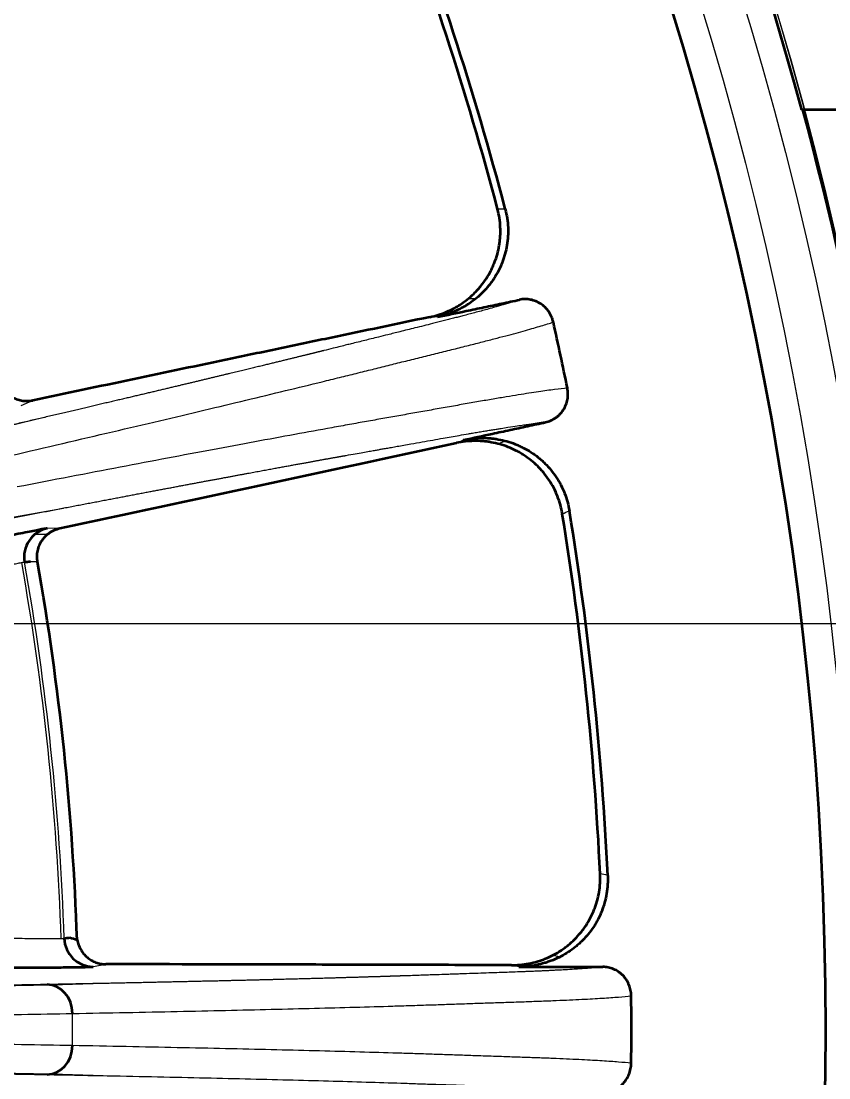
# Model space of a CAD drawing. Header units: millimetres. Extents: x 261 to 3841, y 268 to 4746.
# Drawn here: x 460.01 to 473.94, y 475.36 to 493.58 of the extents above; entities that cross this region are included whole.
import ezdxf
from ezdxf.lldxf.tags import DXFTag

# ---------------------------------------------------------------- set-up
doc = ezdxf.new("R2010")
doc.units = ezdxf.units.MM
doc.layers.add('20', color=7, linetype='Continuous', true_color=0xffffff)
doc.layers.add('dim', color=82, linetype='Continuous', lineweight=5)
doc.styles.add('TXT', font='txt.shx', dxfattribs={"bigfont": 'gbcbig.shx'})
tags = doc.linetypes.add('DASHED', pattern=[25.72, 12.86, -12.86]).pattern_tags.tags
tags[6:7] = [DXFTag(74, 4), DXFTag(75, 0), DXFTag(340, '0'), DXFTag(46, 0.0), DXFTag(50, 0.0), DXFTag(44, 0.0), DXFTag(45, 0.0)]
tags[4:5] = [DXFTag(74, 4), DXFTag(75, 0), DXFTag(340, '0'), DXFTag(46, 0.0), DXFTag(50, 0.0), DXFTag(44, 0.0), DXFTag(45, 0.0)]
doc.dimstyles.new('2-2', dxfattribs={"dimscale": 2, "dimtxt": 2.5, "dimasz": 2, "dimexe": 0.5, "dimexo": 0.5, "dimgap": 0.66, "dimtad": 0, "dimzin": 9, "dimdsep": 46, "dimtxsty": 'TXT', "dimblk": 'CLOSEDBLANK', "dimcen": 0.1, "dimclrd": 256, "dimclre": 256, "dimclrt": 7, "dimazin": 2, "dimtfac": 1, "dimtofl": 0, "dimtmove": 0, "dimatfit": 0, "dimldrblk": 'CLOSEDBLANK', "dimfxl": 0, "dimlwd": 0, "dimlwe": 0, "dimarcsym": 0})

# ---------------------------------------------------------------- blocks, each defined once
blk = doc.blocks.new('*D25')
at = {"layer": 'DEFPOINTS', "color": 0, "lineweight": 18, "transparency": 16777216}
for p in [(394.109, 483.191), (570.876, 483.191), (414.609, 446.191)]:
    blk.add_point(p, dxfattribs=at)
at = {"layer": 'dim', "lineweight": 0, "transparency": 16777216}
blk.add_line((395.108, 483.191), (570.876, 483.191), dxfattribs=at)
at = {"layer": 'dim', "color": 7, "lineweight": 18, "transparency": 16777216, "insert": (576.042, 483.191), "char_height": 5, "attachment_point": 5, "style": 'TXT'}
blk.add_mtext('37', dxfattribs=at)
blk = doc.blocks.new('_ClosedBlank')
at = {"color": 0, "linetype": 'ByBlock', "lineweight": -2}
for p, q in [((-1, 0.1667), (0, 0)), ((-1, 0.1667), (-1, -0.1667)), ((0, 0), (-1, -0.1667))]:
    blk.add_line(p, q, dxfattribs=at)
blk = doc.blocks.new('*D26')
at = {"layer": 'DEFPOINTS', "color": 0, "lineweight": 18, "transparency": 16777216}
for p in [(403.609, 495.191), (570.876, 495.191), (414.609, 446.191)]:
    blk.add_point(p, dxfattribs=at)
at = {"layer": 'dim', "lineweight": 0, "transparency": 16777216}
blk.add_line((404.608, 495.191), (570.876, 495.191), dxfattribs=at)
at = {"layer": 'dim', "color": 7, "lineweight": 18, "transparency": 16777216, "insert": (576.042, 495.191), "char_height": 5, "attachment_point": 5, "style": 'TXT'}
blk.add_mtext('49', dxfattribs=at)
blk = doc.blocks.new('*D27')
at = {"layer": 'DEFPOINTS', "color": 0, "lineweight": 18, "transparency": 16777216}
for p in [(484.774, 576.191), (570.876, 576.191), (414.609, 446.191)]:
    blk.add_point(p, dxfattribs=at)
at = {"layer": 'dim', "lineweight": 0, "transparency": 16777216}
blk.add_line((485.774, 576.191), (570.876, 576.191), dxfattribs=at)
at = {"layer": 'dim', "color": 7, "lineweight": 18, "transparency": 16777216, "insert": (577.292, 576.191), "char_height": 5, "attachment_point": 5, "style": 'TXT'}
blk.add_mtext('130', dxfattribs=at)
blk = doc.blocks.new('*D28')
at = {"layer": 'DEFPOINTS', "color": 0, "lineweight": 18, "transparency": 16777216}
for p in [(551.216, 621.191), (570.876, 621.191), (414.609, 446.191)]:
    blk.add_point(p, dxfattribs=at)
at = {"layer": 'dim', "lineweight": 0, "transparency": 16777216}
blk.add_line((552.215, 621.191), (570.876, 621.191), dxfattribs=at)
at = {"layer": 'dim', "color": 7, "lineweight": 18, "transparency": 16777216, "insert": (577.708, 621.191), "char_height": 5, "attachment_point": 5, "style": 'TXT'}
blk.add_mtext('175', dxfattribs=at)
blk = doc.blocks.new('*D33')
at = {"layer": 'DEFPOINTS', "color": 0, "lineweight": 18, "transparency": 16777216}
for p in [(564.609, 628.483), (564.609, 608.262), (414.609, 446.191)]:
    blk.add_point(p, dxfattribs=at)
at = {"layer": 'dim', "lineweight": 0, "transparency": 16777216}
blk.add_line((564.609, 609.262), (564.609, 628.483), dxfattribs=at)
at = {"layer": 'dim', "color": 7, "lineweight": 18, "transparency": 16777216, "insert": (564.609, 634.9), "char_height": 5, "attachment_point": 5, "rotation": 90, "style": 'TXT'}
blk.add_mtext('150', dxfattribs=at)
blk = doc.blocks.new('*D38')
at = {"layer": 'DEFPOINTS', "color": 0, "lineweight": 18, "transparency": 16777216}
for p in [(514.609, 628.483), (514.609, 533.529), (414.609, 446.191)]:
    blk.add_point(p, dxfattribs=at)
at = {"layer": 'dim', "lineweight": 0, "transparency": 16777216}
blk.add_line((514.609, 534.528), (514.609, 628.483), dxfattribs=at)
at = {"layer": 'dim', "color": 7, "lineweight": 18, "transparency": 16777216, "insert": (514.609, 634.483), "char_height": 5, "attachment_point": 5, "rotation": 90, "style": 'TXT'}
blk.add_mtext('100', dxfattribs=at)

msp = doc.modelspace()

# ---------------------------------------------------------------- linework, layer by layer
at = {"layer": '20', "color": 7, "linetype": 'Continuous', "lineweight": 35}
msp.add_line((477.722, 492.045), (473.471, 492.045), dxfattribs=at)
at = {"layer": '20', "color": 7, "linetype": 'Continuous', "lineweight": 13}
for p, q in [((467.849, 488.787), (467.717, 488.786)), ((460.017, 486.951), (460.21, 487.035)), ((460.413, 486.743), (459.389, 486.491)), ((468.81, 486.631), (469.153, 486.692)), ((468.368, 486.338), (468.247, 486.286)), ((459.707, 484.994), (460.745, 485.181)), ((460.678, 484.832), (460.468, 484.829)), ((460.254, 484.731), (460.477, 484.733)), ((461.262, 477.275), (461.468, 477.317)), ((469.304, 477.443), (469.174, 477.468)), ((456.811, 476.898), (460.539, 476.959)), ((461.606, 476.989), (460.552, 476.956)), ((460.539, 475.422), (456.811, 475.484)), ((460.552, 475.425), (461.605, 475.392))]:
    msp.add_line(p, q, dxfattribs=at)
at = {"layer": '20', "color": 7, "linetype": 'DASHED', "lineweight": 13}
for radius in [60.992, 60.991]:
    msp.add_circle((414.609, 476.191), radius, dxfattribs=at)
at = {"layer": '20', "color": 7, "linetype": 'Continuous', "lineweight": 13}
for radius in [60.489, 59.774, 59.271]:
    msp.add_circle((414.609, 476.191), radius, dxfattribs=at)
at = {"layer": '20', "color": 7, "linetype": 'Continuous', "lineweight": 35}
msp.add_circle((414.609, 476.191), 59.271, dxfattribs=at)
for radius, start, end in [(60.96, 15.07447, 42.35047), (55.453, 14.774, 21.226), (55.582, 14.7401, 21.2599), (60.981, 354.4862, 15.06917), (55.927, 11.4048, 12.5952), (55.453, 2.774, 9.226), (55.582, 2.7401, 9.2599), (46.395, 1.9073, 10.0075), (55.927, 359.4051, 0.5953)]:
    msp.add_arc((414.609, 476.191), radius, start, end, dxfattribs=at)
at = {"layer": '20', "color": 7, "linetype": 'Continuous', "lineweight": 13}
for radius, start, end in [(46.123, 1.9455, 10.0545), (46.173, 1.9475, 10.0525), (46.291, 359.6576, 0.3423)]:
    msp.add_arc((414.609, 476.191), radius, start, end, dxfattribs=at)
at = {"layer": '20', "color": 7, "linetype": 'Continuous', "lineweight": 35}
for centre, major_axis, ratio, start_param, end_param in [((460.567, 484.338), (0.006, -0.502), 0.998592, 3.340329, 4.876604), ((461.257, 477.777), (-0.099, 0.493), 0.998592, 1.406617, 2.942885), ((460.462, 476.465), (0.009, -0.502), 0.869513, 1.56011, 3.120389), ((460.462, 475.917), (0.009, 0.502), 0.869513, 3.162797, 4.723083)]:
    msp.add_ellipse(centre, major_axis=major_axis, ratio=ratio, start_param=start_param, end_param=end_param, dxfattribs=at)
for points, knots in [([(467.059, 488.473), (467.158, 488.494), (467.254, 488.524), (467.392, 488.583), (467.438, 488.605), (467.504, 488.641), (467.526, 488.654), (467.57, 488.68), (467.591, 488.694), (467.695, 488.765), (467.773, 488.829), (467.862, 488.919), (467.879, 488.938), (467.913, 488.976), (467.93, 488.996), (467.978, 489.055), (468.037, 489.138), (468.089, 489.226), (468.124, 489.295), (468.135, 489.318), (468.156, 489.365), (468.166, 489.389), (468.213, 489.509), (468.241, 489.609), (468.262, 489.737), (468.265, 489.762), (468.271, 489.814), (468.273, 489.84), (468.278, 489.919), (468.278, 489.971), (468.271, 490.127), (468.256, 490.229), (468.229, 490.332)], [0, 0, 0, 0, 0.125, 0.125, 0.1875, 0.1875, 0.21875, 0.21875, 0.25, 0.25, 0.375, 0.375, 0.40625, 0.40625, 0.4375, 0.4375, 0.5, 0.5625, 0.5625, 0.59375, 0.59375, 0.625, 0.625, 0.75, 0.75, 0.78125, 0.78125, 0.8125, 0.8125, 0.875, 0.875, 1, 1, 1, 1]), ([(468.361, 490.333), (468.388, 490.23), (468.404, 490.126), (468.413, 489.916), (468.407, 489.812), (468.381, 489.659), (468.37, 489.609), (468.349, 489.534), (468.341, 489.509), (468.325, 489.459), (468.316, 489.435), (468.269, 489.315), (468.222, 489.225), (468.152, 489.118), (468.138, 489.097), (468.108, 489.056), (468.092, 489.035), (468.044, 488.975), (468.01, 488.938), (467.904, 488.83), (467.826, 488.766), (467.722, 488.695), (467.7, 488.681), (467.657, 488.655), (467.635, 488.642), (467.568, 488.606), (467.523, 488.584), (467.385, 488.526), (467.29, 488.496), (467.19, 488.475)], [0, 0, 0, 0, 0.125, 0.125, 0.25, 0.25, 0.3125, 0.3125, 0.34375, 0.34375, 0.375, 0.375, 0.5, 0.5, 0.53125, 0.53125, 0.5625, 0.5625, 0.625, 0.625, 0.75, 0.75, 0.78125, 0.78125, 0.8125, 0.8125, 0.875, 0.875, 1, 1, 1, 1]), ([(469.19, 488.386), (469.186, 488.402), (469.182, 488.418), (469.172, 488.45), (469.166, 488.465), (469.146, 488.511), (469.13, 488.54), (469.102, 488.58), (469.092, 488.593), (469.071, 488.618), (469.06, 488.63), (469.025, 488.664), (469, 488.684), (468.959, 488.711), (468.945, 488.719), (468.917, 488.734), (468.902, 488.741), (468.858, 488.758), (468.828, 488.767), (468.781, 488.776), (468.765, 488.779), (468.733, 488.782), (468.717, 488.782), (468.67, 488.782), (468.639, 488.778), (468.608, 488.772)], [0, 0, 0, 0, 0.0625, 0.0625, 0.125, 0.125, 0.25, 0.25, 0.3125, 0.3125, 0.375, 0.375, 0.5, 0.5, 0.5625, 0.5625, 0.625, 0.625, 0.75, 0.75, 0.8125, 0.8125, 0.875, 0.875, 1, 1, 1, 1]), ([(467.688, 488.579), (467.739, 488.59), (467.841, 488.611), (467.993, 488.643), (468.146, 488.675), (468.3, 488.708), (468.454, 488.74), (468.556, 488.761), (468.608, 488.772)], [0, 0, 0, 0, 0.165481, 0.331437, 0.497866, 0.66477, 0.832148, 1, 1, 1, 1]), ([(467.059, 488.473), (466.494, 488.355), (465.787, 488.207), (465.076, 488.058), (464.791, 487.998), (464.648, 487.968), (464.221, 487.878), (463.936, 487.819), (462.508, 487.519), (461.363, 487.278), (460.215, 487.037)], [0, 0, 0, 0, 0.25, 0.3125, 0.3125, 0.375, 0.375, 0.5, 0.5, 1, 1, 1, 1]), ([(459.648, 487.343), (459.653, 487.33), (459.66, 487.316), (459.673, 487.29), (459.68, 487.277), (459.703, 487.24), (459.721, 487.216), (459.75, 487.183), (459.76, 487.173), (459.782, 487.152), (459.793, 487.143), (459.827, 487.116), (459.851, 487.1), (459.89, 487.079), (459.903, 487.073), (459.93, 487.061), (459.944, 487.056), (459.971, 487.047), (459.985, 487.043), (460.014, 487.036), (460.028, 487.033), (460.071, 487.027), (460.1, 487.026), (460.143, 487.027), (460.157, 487.028), (460.186, 487.031), (460.2, 487.034), (460.215, 487.037)], [0, 0, 0, 0, 0.0625, 0.0625, 0.125, 0.125, 0.25, 0.25, 0.3125, 0.3125, 0.375, 0.375, 0.5, 0.5, 0.5625, 0.5625, 0.625, 0.625, 0.6875, 0.6875, 0.75, 0.75, 0.875, 0.875, 0.9375, 0.9375, 1, 1, 1, 1]), ([(469.057, 486.66), (469.088, 486.667), (469.118, 486.677), (469.162, 486.696), (469.176, 486.703), (469.203, 486.718), (469.23, 486.735), (469.255, 486.755), (469.279, 486.775), (469.291, 486.786), (469.325, 486.821), (469.344, 486.846), (469.37, 486.887), (469.379, 486.901), (469.39, 486.922), (469.393, 486.93), (469.4, 486.945), (469.403, 486.952), (469.418, 486.99), (469.427, 487.021), (469.436, 487.069), (469.438, 487.086), (469.441, 487.119), (469.442, 487.135), (469.442, 487.184), (469.438, 487.217), (469.432, 487.25)], [0, 0, 0, 0, 0.125, 0.125, 0.1875, 0.1875, 0.25, 0.3125, 0.3125, 0.375, 0.375, 0.5, 0.5, 0.5625, 0.5625, 0.59375, 0.59375, 0.625, 0.625, 0.75, 0.75, 0.8125, 0.8125, 0.875, 0.875, 1, 1, 1, 1]), ([(468.138, 486.462), (468.189, 486.473), (468.291, 486.495), (468.443, 486.528), (468.596, 486.561), (468.749, 486.594), (468.903, 486.627), (469.005, 486.649), (469.057, 486.66)], [0, 0, 0, 0, 0.16548, 0.331435, 0.497865, 0.664769, 0.832147, 1, 1, 1, 1]), ([(469.345, 485.081), (469.328, 485.186), (469.3, 485.287), (469.242, 485.434), (469.221, 485.481), (469.173, 485.573), (469.12, 485.662), (469.059, 485.746), (469.009, 485.806), (468.992, 485.826), (468.957, 485.864), (468.939, 485.883), (468.848, 485.973), (468.768, 486.037), (468.661, 486.106), (468.639, 486.119), (468.595, 486.145), (468.572, 486.157), (468.504, 486.192), (468.458, 486.213), (468.317, 486.269), (468.22, 486.296), (468.095, 486.318), (468.07, 486.322), (468.02, 486.329), (467.994, 486.331), (467.919, 486.337), (467.869, 486.339), (467.719, 486.336), (467.619, 486.324), (467.52, 486.303)], [0, 0, 0, 0, 0.125, 0.125, 0.1875, 0.1875, 0.25, 0.3125, 0.3125, 0.34375, 0.34375, 0.375, 0.375, 0.5, 0.5, 0.53125, 0.53125, 0.5625, 0.5625, 0.625, 0.625, 0.75, 0.75, 0.78125, 0.78125, 0.8125, 0.8125, 0.875, 0.875, 1, 1, 1, 1]), ([(467.641, 486.355), (467.74, 486.376), (467.84, 486.388), (467.99, 486.391), (468.04, 486.389), (468.116, 486.383), (468.141, 486.381), (468.191, 486.374), (468.216, 486.37), (468.34, 486.348), (468.437, 486.321), (468.555, 486.275), (468.579, 486.265), (468.625, 486.244), (468.648, 486.233), (468.717, 486.198), (468.805, 486.147), (468.888, 486.087), (468.948, 486.039), (468.967, 486.023), (469.006, 485.988), (469.025, 485.97), (469.117, 485.879), (469.182, 485.8), (469.254, 485.692), (469.268, 485.67), (469.294, 485.625), (469.307, 485.602), (469.343, 485.532), (469.365, 485.484), (469.422, 485.339), (469.449, 485.239), (469.466, 485.134)], [0, 0, 0, 0, 0.125, 0.125, 0.1875, 0.1875, 0.21875, 0.21875, 0.25, 0.25, 0.375, 0.375, 0.40625, 0.40625, 0.4375, 0.4375, 0.5, 0.5625, 0.5625, 0.59375, 0.59375, 0.625, 0.625, 0.75, 0.75, 0.78125, 0.78125, 0.8125, 0.8125, 0.875, 0.875, 1, 1, 1, 1]), ([(460.463, 484.829), (460.454, 484.829), (460.392, 484.819), (460.171, 484.776), (459.843, 484.71), (459.434, 484.625), (459.141, 484.564), (458.987, 484.531)], [0, 0, 0, 0, 0.200006, 0.400011, 0.600017, 0.800023, 1, 1, 1, 1]), ([(460.298, 484.253), (460.295, 484.269), (460.293, 484.285), (460.29, 484.317), (460.29, 484.333), (460.291, 484.382), (460.294, 484.414), (460.304, 484.461), (460.308, 484.477), (460.318, 484.508), (460.323, 484.523), (460.342, 484.567), (460.357, 484.596), (460.384, 484.635), (460.394, 484.648), (460.414, 484.673), (460.425, 484.685), (460.459, 484.719), (460.483, 484.739), (460.522, 484.766), (460.536, 484.775), (460.564, 484.79), (460.578, 484.797), (460.622, 484.815), (460.652, 484.825), (460.683, 484.832)], [0, 0, 0, 0, 0.0625, 0.0625, 0.125, 0.125, 0.25, 0.25, 0.3125, 0.3125, 0.375, 0.375, 0.5, 0.5, 0.5625, 0.5625, 0.625, 0.625, 0.75, 0.75, 0.8125, 0.8125, 0.875, 0.875, 1, 1, 1, 1]), ([(468.466, 477.3), (468.568, 477.3), (468.668, 477.309), (468.815, 477.338), (468.864, 477.35), (468.937, 477.371), (468.961, 477.379), (469.009, 477.396), (469.033, 477.405), (469.149, 477.452), (469.239, 477.499), (469.344, 477.569), (469.365, 477.584), (469.407, 477.614), (469.427, 477.63), (469.486, 477.678), (469.562, 477.747), (469.63, 477.822), (469.679, 477.882), (469.695, 477.902), (469.725, 477.944), (469.74, 477.965), (469.811, 478.073), (469.858, 478.165), (469.906, 478.285), (469.915, 478.31), (469.931, 478.359), (469.939, 478.384), (469.96, 478.46), (469.971, 478.511), (469.996, 478.665), (470.002, 478.769), (469.997, 478.874)], [0, 0, 0, 0, 0.125, 0.125, 0.1875, 0.1875, 0.21875, 0.21875, 0.25, 0.25, 0.375, 0.375, 0.40625, 0.40625, 0.4375, 0.4375, 0.5, 0.5625, 0.5625, 0.59375, 0.59375, 0.625, 0.625, 0.75, 0.75, 0.78125, 0.78125, 0.8125, 0.8125, 0.875, 0.875, 1, 1, 1, 1]), ([(470.127, 478.848), (470.132, 478.742), (470.126, 478.637), (470.091, 478.429), (470.063, 478.329), (470.006, 478.185), (469.985, 478.138), (469.949, 478.069), (469.936, 478.046), (469.91, 478.001), (469.896, 477.979), (469.825, 477.872), (469.76, 477.793), (469.67, 477.703), (469.652, 477.686), (469.613, 477.651), (469.594, 477.635), (469.534, 477.586), (469.493, 477.556), (469.367, 477.473), (469.278, 477.426), (469.161, 477.379), (469.137, 477.37), (469.089, 477.353), (469.065, 477.345), (468.993, 477.324), (468.944, 477.312), (468.797, 477.284), (468.697, 477.274), (468.595, 477.274)], [0, 0, 0, 0, 0.125, 0.125, 0.25, 0.25, 0.3125, 0.3125, 0.34375, 0.34375, 0.375, 0.375, 0.5, 0.5, 0.53125, 0.53125, 0.5625, 0.5625, 0.625, 0.625, 0.75, 0.75, 0.78125, 0.78125, 0.8125, 0.8125, 0.875, 0.875, 1, 1, 1, 1]), ([(460.983, 477.736), (460.985, 477.721), (460.988, 477.706), (460.996, 477.678), (461, 477.664), (461.015, 477.622), (461.027, 477.596), (461.049, 477.558), (461.057, 477.545), (461.074, 477.521), (461.082, 477.509), (461.11, 477.476), (461.131, 477.455), (461.164, 477.426), (461.176, 477.417), (461.2, 477.401), (461.212, 477.393), (461.237, 477.378), (461.25, 477.371), (461.276, 477.359), (461.29, 477.353), (461.33, 477.338), (461.358, 477.331), (461.401, 477.323), (461.415, 477.321), (461.444, 477.318), (461.459, 477.318), (461.473, 477.318)], [0, 0, 0, 0, 0.0625, 0.0625, 0.125, 0.125, 0.25, 0.25, 0.3125, 0.3125, 0.375, 0.375, 0.5, 0.5, 0.5625, 0.5625, 0.625, 0.625, 0.6875, 0.6875, 0.75, 0.75, 0.875, 0.875, 0.9375, 0.9375, 1, 1, 1, 1]), ([(468.466, 477.3), (467.89, 477.302), (467.167, 477.304), (466.44, 477.306), (466.149, 477.306), (466.004, 477.307), (465.567, 477.308), (465.275, 477.309), (463.817, 477.312), (462.647, 477.315), (461.473, 477.318)], [0, 0, 0, 0, 0.25, 0.3125, 0.3125, 0.375, 0.375, 0.5, 0.5, 1, 1, 1, 1]), ([(459.751, 477.259), (459.909, 477.259), (460.208, 477.26), (460.626, 477.262), (460.96, 477.265), (461.186, 477.269), (461.248, 477.273), (461.257, 477.274)], [0, 0, 0, 0, 0.199973, 0.39998, 0.599987, 0.799993, 1, 1, 1, 1]), ([(470.533, 476.772), (470.533, 476.788), (470.532, 476.805), (470.528, 476.838), (470.526, 476.854), (470.516, 476.903), (470.506, 476.934), (470.487, 476.979), (470.48, 476.994), (470.465, 477.023), (470.456, 477.037), (470.429, 477.078), (470.409, 477.103), (470.375, 477.137), (470.363, 477.148), (470.338, 477.168), (470.325, 477.178), (470.285, 477.205), (470.258, 477.22), (470.214, 477.238), (470.199, 477.244), (470.168, 477.253), (470.153, 477.257), (470.107, 477.267), (470.075, 477.27), (470.044, 477.27)], [0, 0, 0, 0, 0.0625, 0.0625, 0.125, 0.125, 0.25, 0.25, 0.3125, 0.3125, 0.375, 0.375, 0.5, 0.5, 0.5625, 0.5625, 0.625, 0.625, 0.75, 0.75, 0.8125, 0.8125, 0.875, 0.875, 1, 1, 1, 1]), ([(470.044, 475.111), (470.076, 475.111), (470.107, 475.115), (470.154, 475.124), (470.169, 475.128), (470.2, 475.138), (470.229, 475.148), (470.258, 475.162), (470.286, 475.177), (470.299, 475.186), (470.339, 475.213), (470.364, 475.233), (470.398, 475.268), (470.409, 475.28), (470.424, 475.298), (470.429, 475.305), (470.439, 475.318), (470.443, 475.325), (470.466, 475.359), (470.481, 475.387), (470.5, 475.433), (470.506, 475.448), (470.515, 475.48), (470.519, 475.496), (470.529, 475.544), (470.533, 475.577), (470.533, 475.61)], [0, 0, 0, 0, 0.125, 0.125, 0.1875, 0.1875, 0.25, 0.3125, 0.3125, 0.375, 0.375, 0.5, 0.5, 0.5625, 0.5625, 0.59375, 0.59375, 0.625, 0.625, 0.75, 0.75, 0.8125, 0.8125, 0.875, 0.875, 1, 1, 1, 1])]:
    msp.add_open_spline(points, degree=3, knots=knots, dxfattribs=at)
at = {"layer": '20', "color": 7, "linetype": 'Continuous', "lineweight": 13}
for points in [[(468.356, 490.332), (468.315, 490.332), (468.275, 490.332), (468.234, 490.332)], [(469.349, 485.083), (469.387, 485.1), (469.424, 485.116), (469.462, 485.132)], [(460.293, 484.253), (460.255, 484.252), (460.217, 484.252), (460.179, 484.251)], [(470.122, 478.849), (470.082, 478.857), (470.042, 478.865), (470.002, 478.873)]]:
    msp.add_open_spline(points, degree=3, dxfattribs=at)
for points, knots in [([(468.608, 488.772), (468.603, 488.77), (468.592, 488.767), (468.577, 488.762), (468.561, 488.757), (468.545, 488.752), (468.528, 488.747), (468.511, 488.741), (468.494, 488.736), (468.477, 488.731), (468.459, 488.725), (468.441, 488.72), (468.422, 488.714), (468.404, 488.709), (468.385, 488.703), (468.355, 488.694), (468.309, 488.681), (468.241, 488.661), (468.153, 488.636), (468.022, 488.599), (467.85, 488.552), (467.677, 488.507), (467.55, 488.474), (467.467, 488.453), (467.381, 488.43), (467.262, 488.4), (467.074, 488.352), (466.823, 488.29), (466.562, 488.225), (466.352, 488.173), (466.187, 488.132), (466.055, 488.099), (465.937, 488.07), (465.822, 488.041), (465.718, 488.016), (465.618, 487.991), (465.515, 487.965), (465.385, 487.933), (465.288, 487.909), (465.235, 487.895), (465.234, 487.895), (465.232, 487.895), (465.23, 487.894), (465.227, 487.894), (465.223, 487.893), (465.219, 487.892), (465.214, 487.89), (465.209, 487.889), (465.203, 487.888), (465.196, 487.886), (465.189, 487.884), (465.181, 487.882), (465.172, 487.88), (465.163, 487.878), (465.153, 487.875), (465.142, 487.873), (465.131, 487.87), (465.119, 487.867), (465.107, 487.864), (465.093, 487.861), (465.079, 487.857), (465.065, 487.854), (465.049, 487.85), (465.033, 487.846), (465.017, 487.842), (464.999, 487.837), (464.981, 487.833), (464.962, 487.828), (464.943, 487.824), (464.923, 487.819), (464.902, 487.813), (464.88, 487.808), (464.858, 487.803), (464.835, 487.797), (464.811, 487.791), (464.786, 487.785), (464.761, 487.779), (464.735, 487.772), (464.708, 487.766), (464.68, 487.759), (464.652, 487.752), (464.622, 487.745), (464.592, 487.738), (464.562, 487.73), (464.53, 487.722), (464.497, 487.714), (464.464, 487.706), (464.43, 487.698), (464.395, 487.69), (464.359, 487.681), (464.322, 487.672), (464.285, 487.663), (464.246, 487.653), (464.207, 487.644), (464.167, 487.634), (464.125, 487.624), (464.083, 487.614), (464.04, 487.603), (463.996, 487.593), (463.951, 487.582), (463.906, 487.571), (463.859, 487.56), (463.811, 487.548), (463.762, 487.536), (463.712, 487.524), (463.661, 487.512), (463.61, 487.5), (463.557, 487.487), (463.503, 487.474), (463.448, 487.461), (463.392, 487.447), (463.335, 487.434), (463.276, 487.42), (463.217, 487.405), (463.157, 487.391), (463.095, 487.376), (463.032, 487.361), (462.969, 487.346), (462.904, 487.33), (462.837, 487.315), (462.77, 487.299), (462.702, 487.282), (462.632, 487.266), (462.561, 487.249), (462.489, 487.232), (462.415, 487.214), (462.34, 487.196), (462.265, 487.178), (462.187, 487.16), (462.109, 487.141), (462.029, 487.123), (461.947, 487.103), (461.865, 487.084), (461.781, 487.064), (461.695, 487.044), (461.608, 487.023), (461.52, 487.003), (461.43, 486.981), (461.339, 486.96), (461.246, 486.938), (461.152, 486.916), (461.056, 486.893), (460.959, 486.871), (460.86, 486.847), (460.759, 486.824), (460.657, 486.8), (460.553, 486.776), (460.448, 486.751), (460.341, 486.726), (460.232, 486.701), (460.121, 486.675), (460.009, 486.649), (459.895, 486.622), (459.779, 486.595), (459.662, 486.568), (459.542, 486.54), (459.423, 486.512), (459.343, 486.494), (459.304, 486.485)], [0, 0, 0, 0, 0.005106, 0.010212, 0.015317, 0.020423, 0.025528, 0.030632, 0.035737, 0.040841, 0.045944, 0.051048, 0.056151, 0.061253, 0.066356, 0.071458, 0.084615, 0.100899, 0.12031, 0.142843, 0.181627, 0.214169, 0.226056, 0.237943, 0.24983, 0.261775, 0.285509, 0.321449, 0.351322, 0.375108, 0.392789, 0.407163, 0.419665, 0.433101, 0.446529, 0.455581, 0.467543, 0.482411, 0.500182, 0.500218, 0.500324, 0.500501, 0.500749, 0.501068, 0.501457, 0.501917, 0.502447, 0.503048, 0.50372, 0.504462, 0.505275, 0.506158, 0.507112, 0.508137, 0.509232, 0.510398, 0.511635, 0.512942, 0.51432, 0.515768, 0.517287, 0.518877, 0.520538, 0.522269, 0.52407, 0.525943, 0.527885, 0.529899, 0.531983, 0.534138, 0.536364, 0.53866, 0.541027, 0.543464, 0.545972, 0.548551, 0.5512, 0.55392, 0.556711, 0.559572, 0.562503, 0.565506, 0.568579, 0.571723, 0.574937, 0.578222, 0.581577, 0.585003, 0.5885, 0.592068, 0.595706, 0.599415, 0.603194, 0.607044, 0.610965, 0.614956, 0.619018, 0.62315, 0.627353, 0.631627, 0.635972, 0.640387, 0.644872, 0.649429, 0.654056, 0.658753, 0.663522, 0.668361, 0.67327, 0.678251, 0.683302, 0.688423, 0.693615, 0.698878, 0.704212, 0.709616, 0.715091, 0.720636, 0.726253, 0.73194, 0.737697, 0.743525, 0.749424, 0.755394, 0.761434, 0.767545, 0.773727, 0.779979, 0.786301, 0.792694, 0.799158, 0.805692, 0.812296, 0.818971, 0.825716, 0.832532, 0.839419, 0.846376, 0.853404, 0.860502, 0.867671, 0.874911, 0.882221, 0.889601, 0.897053, 0.904575, 0.912167, 0.91983, 0.927564, 0.935368, 0.943243, 0.951189, 0.959205, 0.967292, 0.975449, 0.983677, 0.991975, 1, 1, 1, 1]), ([(467.185, 488.475), (467.175, 488.475), (467.164, 488.475), (467.124, 488.474), (467.094, 488.474), (467.064, 488.473)], [0, 0, 0, 0, 0.257497, 0.257497, 1, 1, 1, 1]), ([(459.83, 486.085), (460.447, 486.229), (461.033, 486.365), (461.867, 486.561), (462.138, 486.625), (462.663, 486.749), (462.918, 486.809), (463.415, 486.928), (463.656, 486.985), (464.124, 487.097), (464.351, 487.152), (464.789, 487.258), (465, 487.309), (465.306, 487.384), (465.406, 487.409), (465.602, 487.457), (465.698, 487.48), (465.839, 487.515), (465.886, 487.527), (465.978, 487.55), (466.024, 487.561), (466.16, 487.595), (466.25, 487.618), (466.431, 487.662), (466.522, 487.685), (466.705, 487.73), (466.797, 487.753), (466.982, 487.799), (467.074, 487.822), (467.258, 487.868), (467.348, 487.89), (467.526, 487.934), (467.613, 487.956), (467.782, 487.999), (467.863, 488.019), (468.02, 488.059), (468.095, 488.079), (468.237, 488.116), (468.304, 488.133), (468.432, 488.167), (468.492, 488.183), (468.606, 488.214), (468.659, 488.229), (468.81, 488.271), (468.898, 488.297), (469.057, 488.344), (469.127, 488.366), (469.19, 488.386)], [0, 0, 0, 0, 0.125, 0.125, 0.1875, 0.1875, 0.25, 0.25, 0.3125, 0.3125, 0.375, 0.375, 0.4375, 0.4375, 0.46875, 0.46875, 0.5, 0.5, 0.515625, 0.515625, 0.53125, 0.53125, 0.5625, 0.5625, 0.59375, 0.59375, 0.625, 0.625, 0.65625, 0.65625, 0.6875, 0.6875, 0.71875, 0.71875, 0.75, 0.75, 0.78125, 0.78125, 0.8125, 0.8125, 0.84375, 0.84375, 0.875, 0.875, 0.9375, 0.9375, 1, 1, 1, 1]), ([(469.432, 487.25), (469.366, 487.242), (469.293, 487.234), (469.129, 487.213), (469.037, 487.2), (468.882, 487.177), (468.828, 487.169), (468.711, 487.151), (468.65, 487.141), (468.52, 487.12), (468.451, 487.109), (468.306, 487.085), (468.23, 487.072), (468.071, 487.045), (467.988, 487.031), (467.816, 487.001), (467.728, 486.985), (467.547, 486.954), (467.455, 486.937), (467.269, 486.904), (467.176, 486.888), (466.988, 486.854), (466.895, 486.838), (466.755, 486.813), (466.709, 486.805), (466.617, 486.789), (466.571, 486.78), (466.434, 486.756), (466.342, 486.74), (466.158, 486.707), (466.064, 486.691), (465.873, 486.657), (465.776, 486.639), (465.577, 486.603), (465.476, 486.585), (465.166, 486.529), (464.952, 486.49), (464.509, 486.409), (464.279, 486.366), (463.806, 486.279), (463.563, 486.233), (463.061, 486.139), (462.803, 486.091), (462.273, 485.99), (462, 485.938), (461.158, 485.778), (460.567, 485.664), (459.945, 485.544)], [0, 0, 0, 0, 0.0625, 0.0625, 0.125, 0.125, 0.15625, 0.15625, 0.1875, 0.1875, 0.21875, 0.21875, 0.25, 0.25, 0.28125, 0.28125, 0.3125, 0.3125, 0.34375, 0.34375, 0.375, 0.375, 0.40625, 0.40625, 0.421875, 0.421875, 0.4375, 0.4375, 0.46875, 0.46875, 0.5, 0.5, 0.53125, 0.53125, 0.5625, 0.5625, 0.625, 0.625, 0.6875, 0.6875, 0.75, 0.75, 0.8125, 0.8125, 0.875, 0.875, 1, 1, 1, 1]), ([(459.626, 484.966), (459.666, 484.973), (459.747, 484.989), (459.867, 485.012), (459.988, 485.035), (460.106, 485.058), (460.223, 485.081), (460.338, 485.103), (460.451, 485.124), (460.562, 485.146), (460.672, 485.167), (460.78, 485.188), (460.886, 485.208), (460.991, 485.228), (461.094, 485.248), (461.196, 485.267), (461.296, 485.286), (461.394, 485.305), (461.49, 485.323), (461.586, 485.341), (461.679, 485.359), (461.771, 485.377), (461.862, 485.394), (461.951, 485.411), (462.039, 485.428), (462.125, 485.444), (462.21, 485.46), (462.293, 485.476), (462.375, 485.491), (462.456, 485.506), (462.536, 485.521), (462.614, 485.536), (462.69, 485.55), (462.766, 485.565), (462.84, 485.579), (462.913, 485.592), (462.985, 485.606), (463.055, 485.619), (463.124, 485.632), (463.192, 485.645), (463.259, 485.657), (463.325, 485.669), (463.39, 485.681), (463.453, 485.693), (463.515, 485.705), (463.576, 485.716), (463.636, 485.727), (463.695, 485.738), (463.753, 485.749), (463.809, 485.759), (463.865, 485.77), (463.92, 485.78), (463.973, 485.79), (464.025, 485.799), (464.077, 485.809), (464.127, 485.818), (464.177, 485.827), (464.225, 485.836), (464.272, 485.845), (464.319, 485.853), (464.364, 485.862), (464.409, 485.87), (464.452, 485.878), (464.495, 485.886), (464.537, 485.893), (464.577, 485.901), (464.617, 485.908), (464.656, 485.915), (464.694, 485.922), (464.731, 485.929), (464.768, 485.936), (464.803, 485.942), (464.838, 485.948), (464.871, 485.954), (464.904, 485.96), (464.936, 485.966), (464.968, 485.972), (464.998, 485.977), (465.028, 485.983), (465.057, 485.988), (465.085, 485.993), (465.112, 485.998), (465.138, 486.003), (465.164, 486.007), (465.189, 486.012), (465.213, 486.016), (465.237, 486.021), (465.259, 486.025), (465.281, 486.029), (465.302, 486.032), (465.323, 486.036), (465.343, 486.04), (465.362, 486.043), (465.38, 486.046), (465.398, 486.05), (465.415, 486.053), (465.431, 486.055), (465.446, 486.058), (465.461, 486.061), (465.475, 486.063), (465.489, 486.066), (465.502, 486.068), (465.514, 486.07), (465.525, 486.072), (465.536, 486.074), (465.546, 486.076), (465.555, 486.078), (465.564, 486.079), (465.572, 486.081), (465.58, 486.082), (465.586, 486.083), (465.593, 486.084), (465.598, 486.085), (465.603, 486.086), (465.607, 486.087), (465.611, 486.088), (465.614, 486.088), (465.616, 486.089), (465.618, 486.089), (465.618, 486.089), (465.671, 486.098), (465.768, 486.116), (465.9, 486.139), (466.01, 486.159), (466.1, 486.174), (466.173, 486.187), (466.242, 486.2), (466.317, 486.213), (466.404, 486.228), (466.504, 486.246), (466.616, 486.266), (466.759, 486.291), (466.987, 486.332), (467.269, 486.382), (467.535, 486.428), (467.7, 486.457), (467.806, 486.475), (467.889, 486.489), (467.978, 486.504), (468.063, 486.518), (468.145, 486.531), (468.22, 486.543), (468.309, 486.558), (468.428, 486.576), (468.558, 486.596), (468.675, 486.613), (468.765, 486.625), (468.823, 486.632), (468.858, 486.637), (468.876, 486.639), (468.894, 486.641), (468.911, 486.644), (468.929, 486.646), (468.946, 486.648), (468.962, 486.65), (468.979, 486.652), (468.995, 486.653), (469.011, 486.655), (469.026, 486.657), (469.042, 486.659), (469.052, 486.66), (469.057, 486.66)], [0, 0, 0, 0, 0.008025, 0.016323, 0.024551, 0.032708, 0.040794, 0.04881, 0.056756, 0.064631, 0.072435, 0.080168, 0.087831, 0.095424, 0.102946, 0.110397, 0.117777, 0.125087, 0.132327, 0.139496, 0.146594, 0.153621, 0.160578, 0.167465, 0.174281, 0.181026, 0.187701, 0.194305, 0.200839, 0.207303, 0.213696, 0.220018, 0.22627, 0.232451, 0.238562, 0.244602, 0.250572, 0.256471, 0.262299, 0.268057, 0.273744, 0.27936, 0.284905, 0.29038, 0.295784, 0.301118, 0.306381, 0.311573, 0.316695, 0.321745, 0.326726, 0.331635, 0.336474, 0.341243, 0.34594, 0.350567, 0.355124, 0.359609, 0.364024, 0.368369, 0.372643, 0.376846, 0.380978, 0.38504, 0.389031, 0.392952, 0.396802, 0.400581, 0.40429, 0.407928, 0.411496, 0.414992, 0.418419, 0.421774, 0.425059, 0.428274, 0.431417, 0.43449, 0.437493, 0.440425, 0.443286, 0.446076, 0.448796, 0.451445, 0.454024, 0.456532, 0.45897, 0.461336, 0.463633, 0.465858, 0.468013, 0.470097, 0.472111, 0.474054, 0.475926, 0.477728, 0.479459, 0.48112, 0.48271, 0.484229, 0.485678, 0.487056, 0.488363, 0.4896, 0.490766, 0.491861, 0.492886, 0.49384, 0.494724, 0.495537, 0.496279, 0.496951, 0.497552, 0.498083, 0.498542, 0.498932, 0.49925, 0.499498, 0.499675, 0.499782, 0.499818, 0.517085, 0.531982, 0.544507, 0.554656, 0.562424, 0.569559, 0.578021, 0.58781, 0.598925, 0.611363, 0.625121, 0.646683, 0.687709, 0.720563, 0.741375, 0.750169, 0.762647, 0.775125, 0.787606, 0.800088, 0.812574, 0.82362, 0.844424, 0.874996, 0.898618, 0.919444, 0.937471, 0.942279, 0.947088, 0.951896, 0.956705, 0.961515, 0.966324, 0.971134, 0.975945, 0.980755, 0.985566, 0.990377, 0.995188, 1, 1, 1, 1]), ([(467.525, 486.305), (467.555, 486.318), (467.586, 486.331), (467.623, 486.347), (467.63, 486.35), (467.636, 486.353)], [0, 0, 0, 0, 0.823013, 0.823013, 1, 1, 1, 1]), ([(459.091, 484.039), (459.153, 484.054), (459.215, 484.068), (459.337, 484.095), (459.397, 484.109), (459.512, 484.135), (459.567, 484.147), (459.672, 484.17), (459.721, 484.181), (459.811, 484.2), (459.853, 484.209), (459.925, 484.224), (459.957, 484.23), (460.009, 484.24), (460.03, 484.244), (460.055, 484.248), (460.063, 484.249), (460.068, 484.25)], [0, 0, 0, 0, 0.13012, 0.13012, 0.260239, 0.260239, 0.390359, 0.390359, 0.520478, 0.520478, 0.650598, 0.650598, 0.780718, 0.780718, 0.910837, 0.910837, 1, 1, 1, 1]), ([(460.75, 477.759), (460.745, 477.758), (460.738, 477.758), (460.712, 477.756), (460.691, 477.756), (460.638, 477.755), (460.606, 477.755), (460.532, 477.754), (460.49, 477.754), (460.397, 477.754), (460.347, 477.755), (460.24, 477.755), (460.183, 477.756), (460.065, 477.757), (460.003, 477.758), (459.878, 477.76), (459.814, 477.761), (459.751, 477.762)], [0, 0, 0, 0, 0.089044, 0.089044, 0.219181, 0.219181, 0.349317, 0.349317, 0.479454, 0.479454, 0.60959, 0.60959, 0.739727, 0.739727, 0.869863, 0.869863, 1, 1, 1, 1]), ([(470.044, 477.27), (470.039, 477.269), (470.029, 477.268), (470.013, 477.267), (469.997, 477.265), (469.982, 477.264), (469.965, 477.262), (469.949, 477.261), (469.932, 477.259), (469.915, 477.258), (469.898, 477.256), (469.88, 477.255), (469.863, 477.253), (469.844, 477.251), (469.809, 477.249), (469.751, 477.244), (469.66, 477.237), (469.542, 477.229), (469.411, 477.221), (469.291, 477.215), (469.206, 477.211), (469.14, 477.207), (469.072, 477.204), (469.001, 477.201), (468.926, 477.197), (468.851, 477.194), (468.774, 477.191), (468.668, 477.187), (468.501, 477.18), (468.234, 477.171), (467.951, 477.161), (467.729, 477.154), (467.6, 477.149), (467.505, 477.146), (467.41, 477.143), (467.283, 477.138), (467.149, 477.134), (467.003, 477.129), (466.87, 477.124), (466.722, 477.119), (466.618, 477.116), (466.562, 477.114), (466.561, 477.114), (466.559, 477.114), (466.557, 477.114), (466.554, 477.114), (466.55, 477.114), (466.546, 477.113), (466.541, 477.113), (466.536, 477.113), (466.529, 477.113), (466.522, 477.113), (466.515, 477.112), (466.507, 477.112), (466.498, 477.112), (466.488, 477.112), (466.478, 477.111), (466.467, 477.111), (466.455, 477.11), (466.443, 477.11), (466.43, 477.11), (466.416, 477.109), (466.402, 477.109), (466.387, 477.108), (466.371, 477.108), (466.355, 477.107), (466.338, 477.107), (466.32, 477.106), (466.301, 477.105), (466.282, 477.105), (466.262, 477.104), (466.241, 477.104), (466.219, 477.103), (466.197, 477.102), (466.174, 477.101), (466.15, 477.101), (466.126, 477.1), (466.1, 477.099), (466.074, 477.098), (466.047, 477.098), (466.02, 477.097), (465.991, 477.096), (465.962, 477.095), (465.932, 477.094), (465.901, 477.093), (465.869, 477.092), (465.837, 477.091), (465.803, 477.09), (465.769, 477.089), (465.734, 477.088), (465.698, 477.087), (465.661, 477.086), (465.623, 477.085), (465.584, 477.084), (465.545, 477.083), (465.504, 477.081), (465.463, 477.08), (465.421, 477.079), (465.377, 477.078), (465.333, 477.077), (465.288, 477.075), (465.242, 477.074), (465.194, 477.073), (465.146, 477.071), (465.097, 477.07), (465.047, 477.069), (464.996, 477.067), (464.943, 477.066), (464.89, 477.065), (464.836, 477.063), (464.78, 477.062), (464.724, 477.06), (464.666, 477.059), (464.607, 477.057), (464.548, 477.056), (464.487, 477.054), (464.425, 477.052), (464.361, 477.051), (464.297, 477.049), (464.231, 477.048), (464.164, 477.046), (464.096, 477.044), (464.027, 477.043), (463.957, 477.041), (463.885, 477.039), (463.812, 477.037), (463.738, 477.036), (463.662, 477.034), (463.586, 477.032), (463.508, 477.03), (463.428, 477.028), (463.347, 477.026), (463.265, 477.024), (463.182, 477.023), (463.097, 477.021), (463.011, 477.019), (462.923, 477.017), (462.834, 477.015), (462.743, 477.013), (462.651, 477.011), (462.557, 477.009), (462.462, 477.007), (462.365, 477.005), (462.266, 477.003), (462.166, 477), (462.065, 476.998), (461.962, 476.996), (461.857, 476.994), (461.75, 476.992), (461.642, 476.99), (461.532, 476.987), (461.42, 476.985), (461.307, 476.983), (461.191, 476.981), (461.074, 476.979), (460.956, 476.976), (460.835, 476.974), (460.712, 476.972), (460.59, 476.969), (460.508, 476.968), (460.467, 476.967)], [0, 0, 0, 0, 0.004812, 0.009623, 0.014434, 0.019245, 0.024055, 0.028866, 0.033675, 0.038485, 0.043295, 0.048104, 0.052912, 0.057721, 0.062529, 0.080588, 0.101414, 0.125003, 0.155741, 0.176545, 0.187426, 0.197258, 0.207658, 0.218627, 0.229028, 0.239429, 0.249831, 0.259668, 0.280481, 0.312291, 0.353281, 0.374879, 0.385326, 0.395775, 0.406227, 0.416779, 0.437578, 0.450921, 0.465804, 0.482225, 0.500182, 0.500218, 0.500325, 0.500502, 0.50075, 0.501068, 0.501458, 0.501917, 0.502448, 0.503049, 0.50372, 0.504462, 0.505275, 0.506159, 0.507113, 0.508138, 0.509233, 0.510399, 0.511636, 0.512943, 0.514321, 0.515769, 0.517288, 0.518878, 0.520538, 0.522269, 0.524071, 0.525943, 0.527886, 0.5299, 0.531984, 0.534139, 0.536364, 0.53866, 0.541027, 0.543465, 0.545973, 0.548551, 0.551201, 0.553921, 0.556711, 0.559572, 0.562504, 0.565506, 0.568579, 0.571723, 0.574937, 0.578222, 0.581578, 0.585004, 0.588501, 0.592068, 0.595706, 0.599415, 0.603194, 0.607044, 0.610965, 0.614956, 0.619018, 0.623151, 0.627354, 0.631628, 0.635972, 0.640387, 0.644873, 0.649429, 0.654056, 0.658754, 0.663522, 0.668361, 0.673271, 0.678251, 0.683302, 0.688423, 0.693616, 0.698879, 0.704212, 0.709616, 0.715091, 0.720637, 0.726253, 0.73194, 0.737698, 0.743526, 0.749425, 0.755394, 0.761435, 0.767545, 0.773727, 0.779979, 0.786301, 0.792694, 0.799158, 0.805692, 0.812296, 0.818971, 0.825717, 0.832533, 0.839419, 0.846376, 0.853404, 0.860502, 0.867671, 0.874911, 0.882221, 0.889602, 0.897053, 0.904575, 0.912167, 0.91983, 0.927564, 0.935368, 0.943243, 0.951189, 0.959205, 0.967292, 0.975449, 0.983677, 0.991975, 1, 1, 1, 1]), ([(468.591, 477.275), (468.58, 477.277), (468.57, 477.279), (468.53, 477.287), (468.501, 477.293), (468.471, 477.299)], [0, 0, 0, 0, 0.257497, 0.257497, 1, 1, 1, 1]), ([(460.457, 476.967), (459.888, 476.956), (458.702, 476.936), (457.409, 476.916), (456.744, 476.906)], [0, 0, 0, 0, 0.49989, 1, 1, 1, 1]), ([(460.899, 476.467), (461.532, 476.479), (462.134, 476.491), (462.991, 476.509), (463.268, 476.515), (463.808, 476.527), (464.071, 476.533), (464.581, 476.546), (464.829, 476.552), (465.31, 476.564), (465.543, 476.57), (465.993, 476.583), (466.211, 476.589), (466.525, 476.599), (466.628, 476.602), (466.83, 476.608), (466.929, 476.612), (467.074, 476.617), (467.122, 476.618), (467.217, 476.621), (467.265, 476.623), (467.405, 476.628), (467.498, 476.631), (467.684, 476.637), (467.777, 476.641), (467.966, 476.647), (468.061, 476.65), (468.251, 476.656), (468.346, 476.66), (468.535, 476.666), (468.628, 476.669), (468.811, 476.676), (468.901, 476.679), (469.075, 476.685), (469.159, 476.689), (469.32, 476.695), (469.397, 476.699), (469.544, 476.705), (469.614, 476.708), (469.746, 476.715), (469.808, 476.718), (469.925, 476.725), (469.981, 476.728), (470.137, 476.738), (470.229, 476.745), (470.394, 476.758), (470.467, 476.765), (470.533, 476.772)], [0, 0, 0, 0, 0.125, 0.125, 0.1875, 0.1875, 0.25, 0.25, 0.3125, 0.3125, 0.375, 0.375, 0.4375, 0.4375, 0.46875, 0.46875, 0.5, 0.5, 0.515625, 0.515625, 0.53125, 0.53125, 0.5625, 0.5625, 0.59375, 0.59375, 0.625, 0.625, 0.65625, 0.65625, 0.6875, 0.6875, 0.71875, 0.71875, 0.75, 0.75, 0.78125, 0.78125, 0.8125, 0.8125, 0.84375, 0.84375, 0.875, 0.875, 0.9375, 0.9375, 1, 1, 1, 1]), ([(457.154, 476.405), (457.32, 476.408), (457.485, 476.41), (457.815, 476.415), (457.979, 476.418), (458.468, 476.426), (458.787, 476.431), (459.725, 476.446), (460.325, 476.457), (460.899, 476.467)], [0, 0, 0, 0, 0.123905, 0.123905, 0.249061, 0.249061, 0.499374, 0.499374, 1, 1, 1, 1]), ([(460.899, 475.914), (460.325, 475.925), (459.725, 475.935), (458.787, 475.95), (458.468, 475.956), (457.979, 475.963), (457.815, 475.966), (457.485, 475.971), (457.32, 475.973), (457.154, 475.976)], [0, 0, 0, 0, 0.500626, 0.500626, 0.750939, 0.750939, 0.876095, 0.876095, 1, 1, 1, 1]), ([(470.533, 475.61), (470.467, 475.617), (470.394, 475.623), (470.229, 475.637), (470.137, 475.643), (469.981, 475.653), (469.925, 475.656), (469.808, 475.663), (469.746, 475.666), (469.614, 475.673), (469.544, 475.676), (469.397, 475.683), (469.32, 475.686), (469.159, 475.693), (469.075, 475.696), (468.901, 475.702), (468.811, 475.706), (468.628, 475.712), (468.535, 475.715), (468.346, 475.722), (468.251, 475.725), (468.061, 475.731), (467.966, 475.734), (467.824, 475.739), (467.777, 475.741), (467.684, 475.744), (467.637, 475.746), (467.498, 475.75), (467.405, 475.754), (467.218, 475.76), (467.123, 475.763), (466.929, 475.77), (466.83, 475.773), (466.628, 475.779), (466.525, 475.782), (466.211, 475.792), (465.993, 475.798), (465.543, 475.811), (465.31, 475.817), (464.829, 475.829), (464.581, 475.836), (464.071, 475.848), (463.808, 475.854), (463.268, 475.866), (462.991, 475.872), (462.134, 475.89), (461.532, 475.902), (460.899, 475.914)], [0, 0, 0, 0, 0.0625, 0.0625, 0.125, 0.125, 0.15625, 0.15625, 0.1875, 0.1875, 0.21875, 0.21875, 0.25, 0.25, 0.28125, 0.28125, 0.3125, 0.3125, 0.34375, 0.34375, 0.375, 0.375, 0.40625, 0.40625, 0.421875, 0.421875, 0.4375, 0.4375, 0.46875, 0.46875, 0.5, 0.5, 0.53125, 0.53125, 0.5625, 0.5625, 0.625, 0.625, 0.6875, 0.6875, 0.75, 0.75, 0.8125, 0.8125, 0.875, 0.875, 1, 1, 1, 1]), ([(456.744, 475.475), (457.409, 475.465), (458.702, 475.445), (459.888, 475.425), (460.457, 475.414)], [0, 0, 0, 0, 0.50011, 1, 1, 1, 1]), ([(460.467, 475.414), (461.096, 475.402), (461.694, 475.391), (462.545, 475.373), (462.822, 475.367), (463.36, 475.355), (463.621, 475.348), (464.129, 475.336), (464.376, 475.33), (464.855, 475.318), (465.087, 475.311), (465.535, 475.299), (465.752, 475.292), (466.169, 475.28), (466.37, 475.273), (466.659, 475.264), (466.753, 475.261), (466.941, 475.254), (467.034, 475.251), (467.174, 475.246), (467.221, 475.245), (467.315, 475.241), (467.362, 475.24), (467.505, 475.235), (467.6, 475.232), (467.886, 475.222), (468.077, 475.216), (468.349, 475.206), (468.438, 475.203), (468.61, 475.197), (468.693, 475.193), (468.852, 475.187), (468.928, 475.184), (469.072, 475.177), (469.14, 475.174), (469.335, 475.164), (469.449, 475.158), (469.654, 475.144), (469.744, 475.138), (469.907, 475.124), (469.979, 475.118), (470.044, 475.111)], [0, 0, 0, 0, 0.124699, 0.124699, 0.187221, 0.187221, 0.249742, 0.249742, 0.312264, 0.312264, 0.374785, 0.374785, 0.437307, 0.437307, 0.499828, 0.499828, 0.531089, 0.531089, 0.56235, 0.56235, 0.57798, 0.57798, 0.59361, 0.59361, 0.624871, 0.624871, 0.687393, 0.687393, 0.718653, 0.718653, 0.749914, 0.749914, 0.781175, 0.781175, 0.812436, 0.812436, 0.874957, 0.874957, 0.937479, 0.937479, 1, 1, 1, 1])]:
    msp.add_open_spline(points, degree=3, knots=knots, dxfattribs=at)
at = {"layer": '20', "color": 7, "linetype": 'Continuous', "lineweight": 35}
for points, degree in [([(467.19, 488.475), (467.356, 488.51), (467.522, 488.545), (467.688, 488.579)], 3), ([(467.641, 486.355), (467.807, 486.391), (467.973, 486.426), (468.138, 486.462)], 3), ([(460.683, 484.832), (462.983, 485.326), (465.261, 485.816), (467.52, 486.303)], 3), ([(460.174, 484.251), (460.14, 484.251), (460.107, 484.251), (460.073, 484.25)], 3), ([(460.755, 477.76), (460.788, 477.766), (460.821, 477.773), (460.854, 477.779)], 3), ([(460.854, 477.779), (460.895, 477.765), (460.937, 477.75), (460.978, 477.735)], 3), ([(468.595, 477.274), (468.765, 477.274), (468.935, 477.273), (469.104, 477.273)], 3), ([(469.104, 477.273), (469.575, 477.271), (470.044, 477.27)], 2)]:
    msp.add_open_spline(points, degree=degree, dxfattribs=at)

# ---------------------------------------------------------------- dimensions: what is measured, and where the dimension line sits
at = {"layer": 'dim', "lineweight": 18}
for feature_location, offset, dtype, picture, middle in [((564.609, 608.262), (0, 20.221), 1, '*D33', (564.609, 634.9)), ((514.609, 533.529), (0, 94.955), 1, '*D38', (514.609, 634.483)), ((551.216, 621.191), (19.66, 0), 0, '*D28', (577.708, 621.191)), ((484.774, 576.191), (86.101, 0), 0, '*D27', (577.292, 576.191)), ((403.609, 495.191), (167.267, 0), 0, '*D26', (576.042, 495.191)), ((394.109, 483.191), (176.767, 0), 0, '*D25', (576.042, 483.191))]:
    dim = msp.add_ordinate_dim(feature_location=feature_location, offset=offset, dtype=dtype, origin=(414.609, 446.191), dimstyle='2-2', override={"dimexe": 0.49975, "dimexo": 0.49975, "dimgap": 0.49975}, dxfattribs=at)
    dim.commit()
    dim.dimension.update_dxf_attribs({"geometry": picture, "text_midpoint": middle})

doc.saveas('drawing.dxf')
